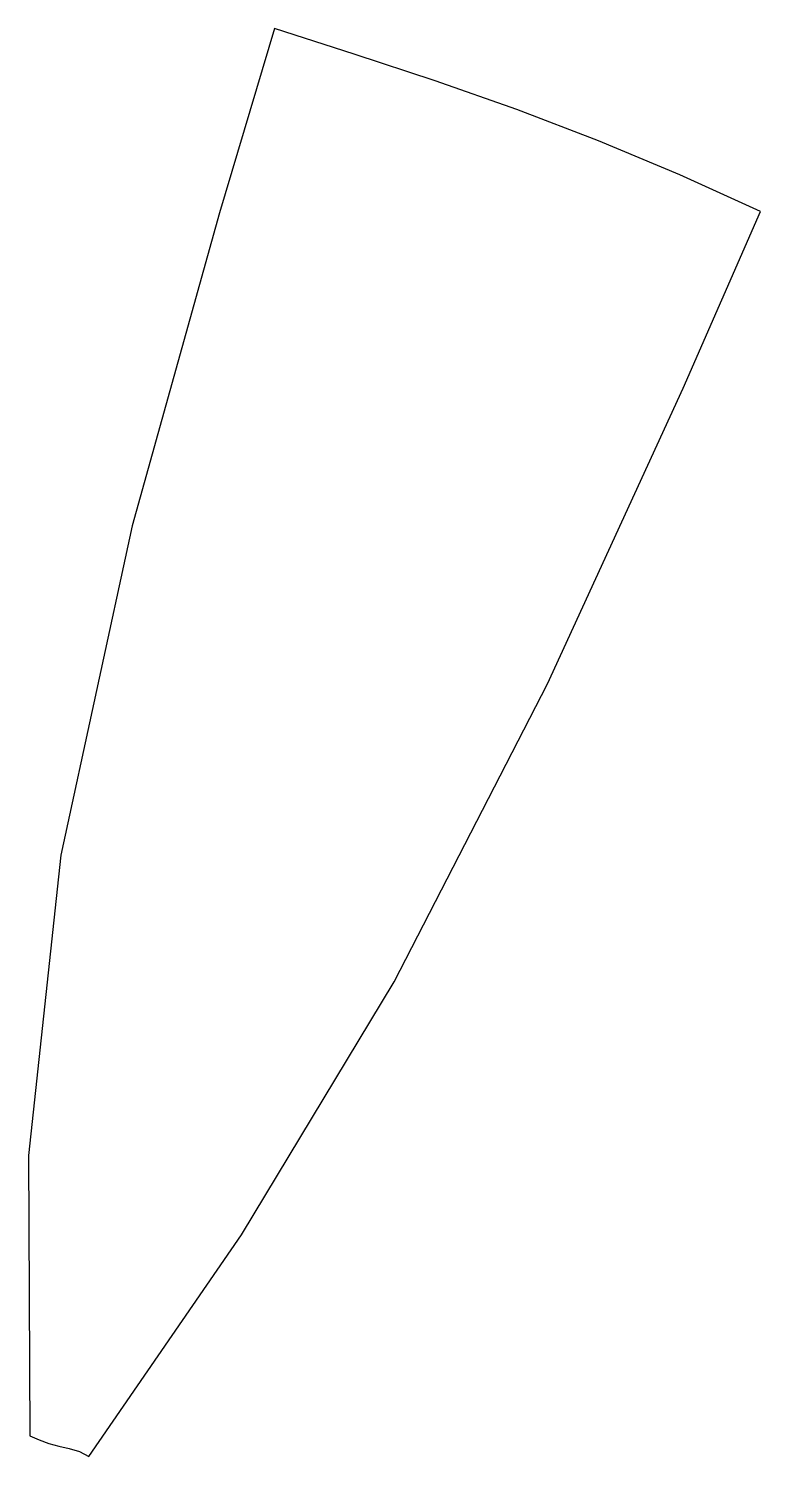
# Model space of a CAD drawing. Header units: millimetres. Extents: x 0 to 58, y 0 to 112.
import ezdxf

# ---------------------------------------------------------------- set-up
doc = ezdxf.new("R2010")
doc.units = ezdxf.units.MM

msp = doc.modelspace()

# ---------------------------------------------------------------- linework, layer by layer
at = {"layer": 'CUT'}
msp.add_lwpolyline([(0.11, 1.62), (0.84, 1.31), (1.6, 1.03), (2.39, 0.81), (3.2, 0.62), (4, 0.38), (4.74, 0), (16.77, 17.43), (28.78, 37.33), (40.85, 60.78), (51.52, 84.04), (57.61, 97.96), (51.27, 100.83), (44.86, 103.51), (38.43, 105.97), (32.01, 108.23), (25.64, 110.33), (19.36, 112.35), (15.02, 97.84), (8.16, 73.23), (2.54, 47.32), (0, 23.69)], close=True, dxfattribs=at)

doc.saveas('drawing.dxf')
